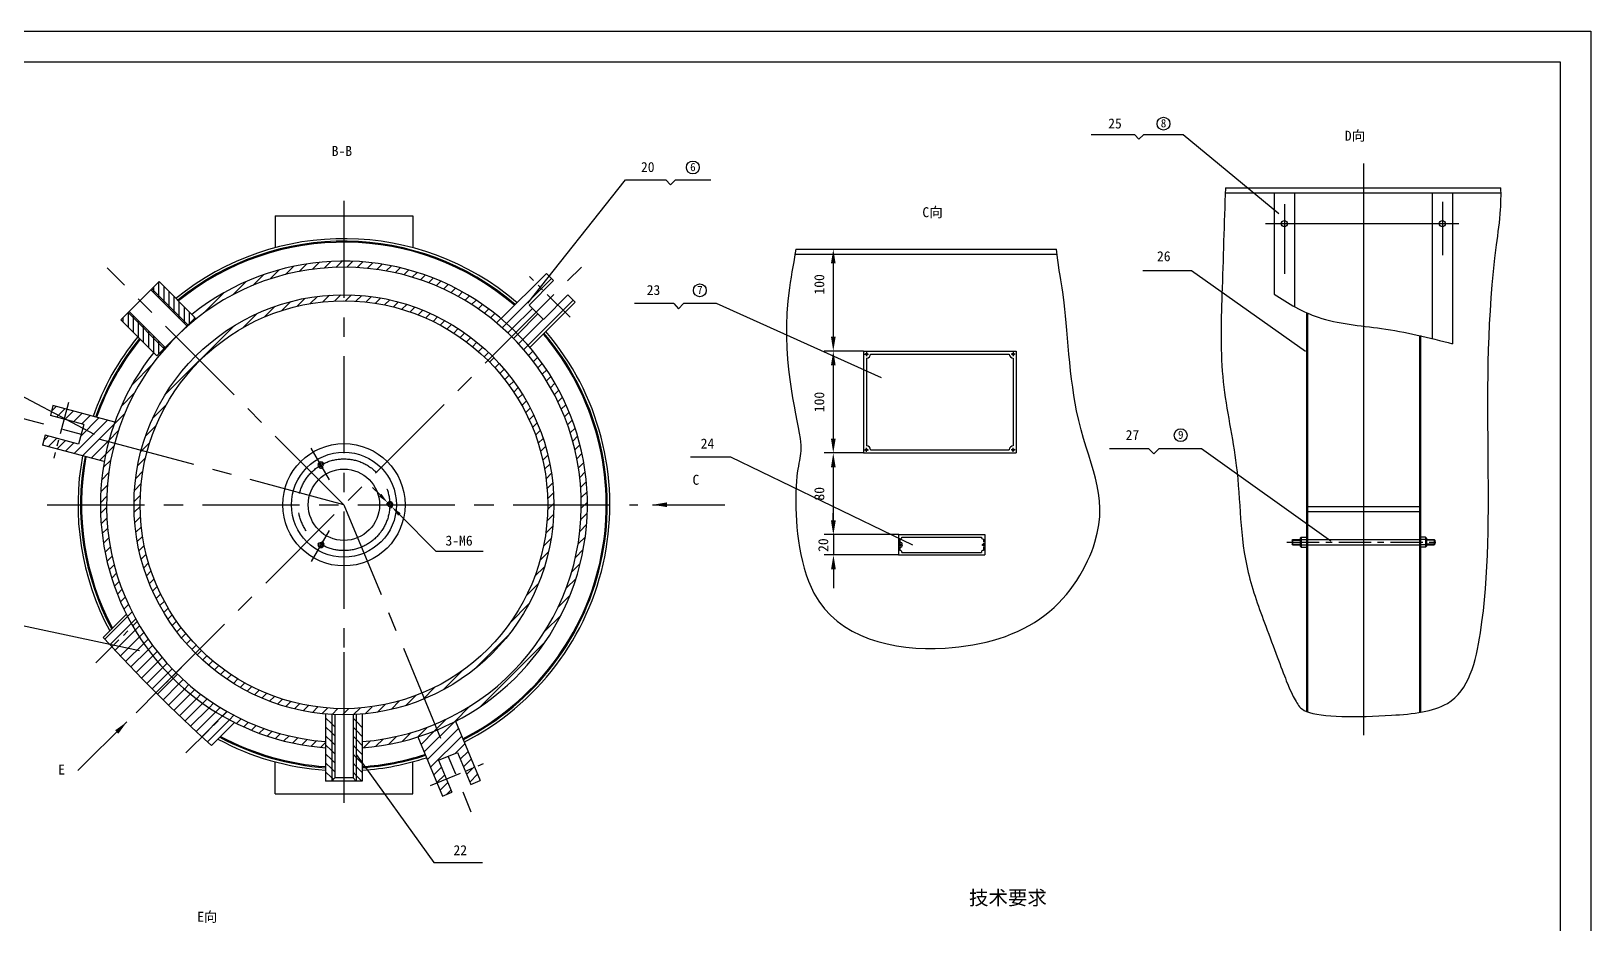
# Model space of a CAD drawing. Extents: x -1127 to 1396, y -761 to 1021.
# Drawn here: x -135 to 1396, y 146 to 1021 of the extents above; entities that cross this region are included whole.
import ezdxf

# ---------------------------------------------------------------- set-up
doc = ezdxf.new("R2010")
doc.units = 0
doc.header["$MEASUREMENT"] = 0
doc.linetypes.add('CENTER', pattern=[50.8, 31.75, -6.35, 6.35, -6.35])
doc.layers.get('0').update_dxf_attribs({"linetype": 'CONTINUOUS'})
doc.layers.get('DEFPOINTS').update_dxf_attribs({"linetype": 'CONTINUOUS'})
doc.layers.add('PART', color=3, linetype='CONTINUOUS')
doc.layers.add('SMPEN_THICK', color=7, linetype='CONTINUOUS')
doc.styles.get("Standard").update_dxf_attribs({"font": '', "height": 9.8})
doc.styles.get('Standard').set_extended_font_data('FangSong_GB2312')
doc.dimstyles.get("Standard").update_dxf_attribs({"dimscale": 5, "dimtxt": 4.5, "dimasz": 5.5, "dimexe": 4.25, "dimexo": 0.625, "dimgap": 2.2, "dimtad": 1, "dimdec": 4, "dimlfac": -1, "dimdsep": 46, "dimlunit": 6, "dimtxsty": 'Standard', "dimcen": 2.5, "dimclrd": 2, "dimclre": 2, "dimclrt": 2, "dimadec": 0, "dimazin": 0, "dimtfac": 1, "dimtdec": 4, "dimtmove": 0, "dimatfit": 3, "dimfxl": 1, "dimtolj": 1, "dimtzin": 0, "dimarcsym": 0})

# ---------------------------------------------------------------- blocks, each defined once
blk = doc.blocks.new('*D92')
at = {"color": 2, "linetype": 'ByBlock', "transparency": 16777216}
for p, q in [((615.3, 807.5), (661.1, 807.5)), ((652.1, 793.5), (652.1, 721.5)), ((681.7, 707.5), (643.1, 707.5))]:
    blk.add_line(p, q, dxfattribs=at)
for points in [[(649.8, 793.5), (654.4, 793.5), (652.1, 807.5)], [(649.8, 721.5), (654.4, 721.5), (652.1, 707.5)]]:
    blk.add_solid(points, dxfattribs=at)
at = {"layer": 'DEFPOINTS', "color": 0, "linetype": 'ByBlock', "transparency": 16777216}
for p in [(615.3, 807.5), (652.1, 707.5), (681.7, 707.5)]:
    blk.add_point(p, dxfattribs=at)
at = {"color": 2, "linetype": 'ByBlock', "transparency": 16777216, "insert": (638.4, 772.9), "char_height": 9.8, "attachment_point": 5, "rotation": 90}
blk.add_mtext('\\A1;100', dxfattribs=at)
blk = doc.blocks.new('*D93')
at = {"color": 2, "linetype": 'ByBlock', "transparency": 16777216}
for p, q in [((681.7, 707.5), (643.1, 707.5)), ((652.1, 693.5), (652.1, 621.5)), ((681.7, 607.5), (643.1, 607.5))]:
    blk.add_line(p, q, dxfattribs=at)
for points in [[(649.8, 693.5), (654.4, 693.5), (652.1, 707.5)], [(649.8, 621.5), (654.4, 621.5), (652.1, 607.5)]]:
    blk.add_solid(points, dxfattribs=at)
at = {"layer": 'DEFPOINTS', "color": 0, "linetype": 'ByBlock', "transparency": 16777216}
for p in [(681.7, 707.5), (652.1, 607.5), (681.7, 607.5)]:
    blk.add_point(p, dxfattribs=at)
at = {"color": 2, "linetype": 'ByBlock', "transparency": 16777216, "insert": (638.4, 657.5), "char_height": 9.8, "attachment_point": 5, "rotation": 90}
blk.add_mtext('\\A1;100', dxfattribs=at)
blk = doc.blocks.new('*D94')
at = {"color": 2, "linetype": 'ByBlock', "transparency": 16777216}
for p, q in [((681.7, 607.5), (643.1, 607.5)), ((652.1, 593.5), (652.1, 541.5)), ((715.9, 527.5), (643.1, 527.5))]:
    blk.add_line(p, q, dxfattribs=at)
for points in [[(649.8, 593.5), (654.4, 593.5), (652.1, 607.5)], [(649.8, 541.5), (654.4, 541.5), (652.1, 527.5)]]:
    blk.add_solid(points, dxfattribs=at)
at = {"layer": 'DEFPOINTS', "color": 0, "linetype": 'ByBlock', "transparency": 16777216}
for p in [(681.7, 607.5), (652.1, 527.5), (715.9, 527.5)]:
    blk.add_point(p, dxfattribs=at)
at = {"color": 2, "linetype": 'ByBlock', "transparency": 16777216, "insert": (638.4, 567.5), "char_height": 9.8, "attachment_point": 5, "rotation": 90}
blk.add_mtext('\\A1;80', dxfattribs=at)

msp = doc.modelspace()

# ---------------------------------------------------------------- hatches: boundary and pattern name
h = msp.add_hatch()
h.set_pattern_fill('ANSI31', color=256, scale=60, style=0)
h.paths.add_polyline_path([(171.80503, 789.73094), (171.80503, 795.73094, 0.170187887), (22.58689, 743.42574), (25.78748, 740.22515), (7.04915, 721.48682, -0.1989123674)])
h.paths.add_polyline_path([(7.04915, 721.48682), (-11.68918, 702.74849), (-14.88977, 705.94908, 0.1034900237), (-59.05125, 618.58869), (-53.25569, 617.03578, -0.1316524976)])
h.paths.add_polyline_path([(171.80503, 795.73094), (171.80503, 789.73094, -0.1989123674), (336.56091, 721.48682), (340.80355, 725.72946, 0.1989123674)])
h.paths.add_polyline_path([(-53.25569, 617.03578), (-59.05125, 618.58869, 0.2679491924), (2.80651, 387.73242), (7.04915, 391.97506, -0.2679491924)])
h = msp.add_hatch()
h.set_pattern_fill('ANSI31', color=256, scale=60, style=0)
h.paths.add_polyline_path([(377.5731, 776.64115), (370.50203, 783.71222), (360.60254, 773.81272), (367.67361, 766.74166)])
h.paths.add_polyline_path([(367.67361, 766.74166), (360.60254, 773.81272), (326.06865, 739.27884, -0.0209480593), (340.80355, 725.72946), (360.60254, 745.52845), (353.53147, 752.59952)])
h.paths.add_polyline_path([(388.88681, 745.52845), (381.81574, 752.59952), (367.67361, 738.45739), (360.60254, 745.52845), (340.80355, 725.72946, -0.0209480593), (354.35292, 710.99457)])
h.paths.add_polyline_path([(398.7863, 755.42795), (391.71524, 762.49902), (381.81574, 752.59952), (388.88681, 745.52845)])
h = msp.add_hatch()
h.set_pattern_fill('ANSI31', color=256, scale=60, style=0)
h.paths.add_polyline_path([(171.80503, 756.73094), (171.80503, 762.73094, 0.1989123674), (26.14103, 702.39494), (30.38367, 698.1523, -0.1989123674)])
h.paths.add_polyline_path([(30.38367, 698.1523), (26.14103, 702.39494, 0.1316524976), (-27.17569, 610.04767), (-21.38014, 608.49475, -0.1316524976)])
h.paths.add_polyline_path([(-21.38014, 608.49475), (-27.17569, 610.04767, 0.0655434628), (-34.19497, 556.73094), (-28.19497, 556.73094, -0.0655434628)])
h.paths.add_polyline_path([(26.14103, 411.06695), (30.38367, 415.30959, -0.1989123674), (-28.19497, 556.73094), (-34.19497, 556.73094, 0.1989123674)])
h.paths.add_polyline_path([(30.38367, 415.30959), (26.14103, 411.06695, 0.1989123674), (171.80503, 350.73094), (171.80503, 356.73094, -0.1989123674)])
h.paths.add_polyline_path([(171.80503, 356.73094), (171.80503, 350.73094, 0.0984914034), (250.63781, 366.41176), (248.34171, 371.95504, -0.0984914034)])
h.paths.add_polyline_path([(248.34171, 371.95504), (250.63781, 366.41176, 0.3033466836), (377.80503, 556.73094), (371.80503, 556.73094, -0.3033466836)])
h.paths.add_polyline_path([(371.80503, 556.73094), (377.80503, 556.73094, 0.1989123674), (317.46902, 702.39494), (313.22638, 698.1523, -0.1989123674)])
h.paths.add_polyline_path([(313.22638, 698.1523), (317.46902, 702.39494, 0.1989123674), (171.80503, 762.73094), (171.80503, 756.73094, -0.1989123674)])
h = msp.add_hatch()
h.set_pattern_fill('ANSI31', color=256, scale=60, style=0)
h.paths.add_polyline_path([(57.28129, 353.81886), (52.88153, 349.4191, 0.1118202221), (153.80503, 318.40973), (153.80503, 324.42726, -0.1095607241)])
h.paths.add_polyline_path([(7.04915, 391.97506), (2.80651, 387.73242, 0.0662422507), (52.88153, 349.4191), (57.28129, 353.81886, -0.0679959944)])
h.paths.add_polyline_path([(263.26637, 335.92373), (260.97027, 341.46701, -0.0790059741), (189.80503, 324.42726), (189.80503, 318.40973, 0.0794952981)])
h.paths.add_polyline_path([(260.97027, 341.46701), (263.26637, 335.92373, 0.3033466836), (410.80503, 556.73094), (404.80503, 556.73094, -0.3033466836)])
h.paths.add_polyline_path([(340.80355, 725.72946), (336.56091, 721.48682, -0.1989123674), (404.80503, 556.73094), (410.80503, 556.73094, 0.1989123674)])
h = msp.add_hatch()
h.set_pattern_fill('ANSI31', color=256, scale=60, style=0)
h.paths.add_polyline_path([(-83.50898, 635.49489), (-86.09717, 625.83563), (-59.05125, 618.58869, -0.0209480593), (-53.06514, 637.69025), (-100.2393, 650.33053), (-102.82749, 640.67127)])
h.paths.add_polyline_path([(-102.82749, 640.67127), (-100.2393, 650.33053), (-113.76227, 653.95399), (-116.35046, 644.29473)])
h.paths.add_polyline_path([(-63.4179, 599.05321, -0.0209480593), (-59.05125, 618.58869), (-86.09717, 625.83563), (-88.68536, 616.17637), (-108.00388, 621.35275), (-110.59207, 611.69349)])
h.paths.add_polyline_path([(-108.00388, 621.35275), (-121.52684, 624.97622), (-124.11503, 615.31696), (-110.59207, 611.69349)])
h = msp.add_hatch()
h.set_pattern_fill('ANSI31', color=256, scale=60, style=0)
h.paths.add_polyline_path([(-35.50682, 437.80744), (-55.89114, 417.42313, 0.0099306475), (-12.5748, 372.35111), (2.80651, 387.73242, -0.0662422507)])
h.paths.add_polyline_path([(-35.50682, 437.80744, -0.0136553559), (-41.68982, 449.30212), (-64.3435, 426.64843, 0.0019874469), (-55.89114, 417.42313)])
h.paths.add_polyline_path([(2.80651, 387.73242), (-12.5748, 372.35111, 0.0099306475), (32.49721, 329.03478), (52.88153, 349.4191, -0.0662422507)])
h.paths.add_polyline_path([(64.3762, 343.2361, -0.0136553559), (52.88153, 349.4191), (32.49721, 329.03478, 0.0019874469), (41.72251, 320.58241)])
h = msp.add_hatch()
h.set_pattern_fill('ANSI31', color=256, scale=60, style=0)
h.paths.add_polyline_path([(281.42316, 344.35188, -0.0209480593), (263.26637, 335.92373), (273.9815, 310.05511), (283.2203, 313.88194), (290.87397, 295.40435), (300.11276, 299.23119)])
h.paths.add_polyline_path([(263.26637, 335.92373, -0.0209480593), (244.46798, 329.04455), (263.15758, 283.92385), (272.39638, 287.75068), (264.74271, 306.22827), (273.9815, 310.05511)])
h.paths.add_polyline_path([(272.39638, 287.75068), (263.15758, 283.92385), (268.51515, 270.98954), (277.75394, 274.81637)])
h.paths.add_polyline_path([(300.11276, 299.23119), (290.87397, 295.40435), (296.23154, 282.47004), (305.47033, 286.29687)])
at = {"layer": 'SMPEN_THICK'}
h = msp.add_hatch(dxfattribs=at)
h.set_pattern_fill('ANSI31', color=256, scale=40, angle=45, style=0)
h.set_pattern_definition([(90, (-129.78, 204.115), (-5, 9e-16), [])])
h.paths.add_polyline_path([(-39.97345, 745.1749), (-47.04452, 738.10383), (-11.68918, 702.74849), (-4.61811, 709.81956)])
h.paths.add_polyline_path([(-9.56786, 775.58049), (-16.63893, 768.50942), (18.71641, 733.15408), (25.78748, 740.22515)])
h.paths.add_polyline_path([(-16.63893, 768.50942), (-17.69959, 767.44876), (17.65575, 732.09342), (18.71641, 733.15408)])
h.paths.add_polyline_path([(-4.61811, 709.81956), (-3.55745, 710.88022), (-38.91279, 746.23556), (-39.97345, 745.1749)])

# ---------------------------------------------------------------- linework, layer by layer
at = {"color": 6}
for p, q in [((-1127.40852, 1021.19103), (1395.59148, 1021.19103)), ((1395.59148, 1021.19103), (1395.59148, -760.80897))]:
    msp.add_line(p, q, dxfattribs=at)
at = {"color": 4}
for p, q in [((-1052.40852, 991.19103), (1365.59148, 991.19103)), ((1365.59148, 991.19103), (1365.59148, -730.80897))]:
    msp.add_line(p, q, dxfattribs=at)
for p, q in [((948.0009, 919.64966), (905.09335, 919.64966)), ((948.0009, 919.64966), (952.0899, 915.36051)), ((952.0899, 915.36051), (956.4354, 919.64966)), ((995.41008, 919.64966), (956.4354, 919.64966)), ((1089.34794, 842.23665), (995.41008, 919.64966)), ((1172.40974, 891.544), (1172.40974, 330.7308)), ((352.37395, 754.43708), (448.24281, 875.38232)), ((448.24281, 875.38232), (487.79425, 875.38232)), ((487.79425, 875.38232), (492.35498, 870.59833)), ((492.35498, 870.59833), (497.20182, 875.38232)), ((497.20182, 875.38232), (532.05559, 875.38232)), ((1094.90974, 851.46918), (1094.90974, 783.25061)), ((1249.90974, 853.90556), (1249.90974, 801.52344)), ((1076.38011, 832.52726), (1266.04469, 832.52726)), ((1003.65024, 786.23575), (955.82327, 786.23575)), ((1115.71646, 707.17565), (1003.65024, 786.23575)), ((495.56487, 753.9759), (457.07931, 753.9759)), ((495.56487, 753.9759), (500.19791, 749.0328)), ((500.19791, 749.0328), (505.20595, 753.9759)), ((537.54052, 753.9759), (505.20595, 753.9759)), ((699.57935, 681.29162), (537.54052, 753.9759)), ((-73.15305, 625.6715), (-194.92019, 689.95769)), ((551.57538, 603.44007), (511.8987, 603.44007)), ((730.20086, 517.13161), (551.57538, 603.44007)), ((961.95801, 611.6447), (923.22171, 611.6447)), ((961.95801, 611.6447), (966.58011, 606.79635)), ((966.58011, 606.79635), (971.49216, 611.6447)), ((1013.53844, 611.6447), (971.49216, 611.6447)), ((1140.43695, 521.05501), (1013.53844, 611.6447)), ((652.24717, 527.52726), (652.24717, 507.52726)), ((261.91426, 511.30067), (308.56885, 511.30067)), ((-28.9397, 413.29489), (-200.57894, 449.95583)), ((183.91708, 311.80114), (260.07873, 205.83312)), ((260.07873, 205.83312), (307.86644, 205.83312))]:
    msp.add_line(p, q)
at = {"color": 2, "linetype": 'ByBlock'}
for p, q in [((207.29299, 566.31067), (199.89475, 573.76157)), ((214.69124, 558.85977), (218.91881, 554.60211)), ((652.24717, 541.52726), (652.24717, 555.52726)), ((226.31706, 547.15121), (261.91426, 511.30067)), ((652.08775, 538.02726), (652.08775, 548.52726)), ((715.94847, 527.52726), (643.24717, 527.52726)), ((715.94847, 507.52726), (643.24717, 507.52726)), ((652.24717, 493.52726), (652.24717, 474.8343))]:
    msp.add_line(p, q, dxfattribs=at)
for centre in [(976.19826, 930.50302), (514.28798, 887.55095), (521.14475, 767.01486), (993.10417, 624.95398)]:
    msp.add_circle(centre, 6.30151)
for centre, start, end in [((149.30503, 595.70209), 25.97198527, 312.09457451), ((216.80503, 556.73094), 265.97198527, 192.09457451), ((149.30503, 517.7598), 145.97198527, 72.09457451)]:
    msp.add_arc(centre, 3, start, end)
for points, knots in [([(1036.96098, 867.52726), (1035.80295, 832.75137), (1033.70657, 769.39469), (1030.98518, 677.83578), (1052.64536, 588.34262), (1050.38213, 507.80228), (1078.02478, 434.06984), (1099.55534, 375.22575), (1105.64637, 365.40001), (1114.61118, 348.15675), (1190.47548, 348.32335), (1271.64793, 356.8689), (1309.79895, 512.37328), (1283.04771, 681.52353), (1307.42544, 841.76952), (1307.51422, 860.44438), (1307.39598, 867.52726)], [13.377027669, 13.377027669, 13.377027669, 13.377027669, 117.8937558619, 203.7150706178, 286.680220262, 391.7348216296, 444.2464872385, 507.2133328707, 571.4975702022, 619.7264097984, 728.2918764036, 797.9294989117, 905.7198559425, 1332.5390861661, 1367.3329943751, 1388.5713808108, 1388.5713808108, 1388.5713808108, 1388.5713808108]), ([(615.30149, 807.52726), (614.12004, 797.9281), (595.83784, 713.35737), (629.68976, 601.52579), (611.56907, 601.53393), (620.71091, 433.87523), (749.22783, 404.30595), (867.84341, 438.07042), (934.47986, 553.13073), (885.25087, 618.21144), (880.42875, 764.72242), (873.61479, 782.70536), (871.25649, 807.52726)], [111.0688059454, 111.0688059454, 111.0688059454, 111.0688059454, 145.3639184358, 310.3785413226, 445.5252059478, 549.8910177233, 705.3087006884, 816.7223636883, 924.1973645985, 1138.0408118179, 1298.5246907289, 1373.2073243408, 1373.2073243408, 1373.2073243408, 1373.2073243408]), ([(1084.90974, 763.37694), (1098.67897, 754.19066), (1130.86457, 734.92731), (1193.41496, 731.20886), (1236.94027, 720.64445), (1259.90974, 714.60677)], [15.5223738833, 15.5223738833, 15.5223738833, 15.5223738833, 64.396713202, 127.5198971177, 198.9023193137, 198.9023193137, 198.9023193137, 198.9023193137])]:
    msp.add_open_spline(points, degree=3, knots=knots)
for points in [[(208.53481, 567.54371), (206.05118, 565.07763), (214.69124, 558.85977)], [(227.55888, 548.38425), (225.07524, 545.91817), (218.91881, 554.60211)], [(649.91384, 541.52726), (654.5805, 541.52726), (652.24717, 527.52726)], [(650.33775, 538.02726), (653.83775, 538.02726), (652.08775, 527.52726)], [(649.91384, 493.52726), (654.5805, 493.52726), (652.24717, 507.52726)]]:
    msp.add_solid(points, dxfattribs=at)
at = {"layer": 'DEFPOINTS', "color": 0, "linetype": 'ByBlock'}
for p in [(214.69124, 558.85977), (218.91881, 554.60211), (715.94847, 527.52726), (652.24717, 507.52726), (715.94847, 507.52726), (715.94847, 507.52726)]:
    msp.add_point(p, dxfattribs=at)
at = {"layer": 'PART', "color": 5, "linetype": 'Continuous'}
for centre in [(717.44847, 517.52726), (799.44847, 517.52726)]:
    msp.add_circle(centre, 1, dxfattribs=at)
at = {"layer": 'SMPEN_THICK', "color": 4}
for p, q in [((1036.79454, 862.52726), (1307.45107, 862.52726)), ((1036.96098, 867.52726), (1307.39598, 867.52726)), ((1084.90974, 862.52726), (1084.90974, 763.37694)), ((1104.90974, 862.52726), (1104.90974, 751.02293)), ((1239.90974, 862.52726), (1239.90974, 719.70035)), ((1259.90974, 862.52726), (1259.90974, 714.60677)), ((104.30503, 840.23094), (239.30503, 840.23094)), ((104.30503, 840.23094), (104.30503, 808.85145)), ((239.30503, 840.23094), (239.30503, 808.85145)), ((614.07562, 802.52726), (871.7289, 802.52726)), ((615.30149, 807.52726), (871.25649, 807.52726)), ((326.06865, 739.27884), (370.50203, 783.71222)), ((377.5731, 776.64115), (370.50203, 783.71222)), ((-47.04452, 738.10383), (-9.56786, 775.58049)), ((-17.69959, 767.44876), (17.65575, 732.09342)), ((-9.56786, 775.58049), (25.78748, 740.22515)), ((353.53147, 752.59952), (377.5731, 776.64115)), ((367.67361, 738.45739), (353.53147, 752.59952)), ((354.35292, 710.99457), (398.7863, 755.42795)), ((367.67361, 738.45739), (391.71524, 762.49902)), ((398.7863, 755.42795), (391.71524, 762.49902)), ((-47.04452, 738.10383), (-11.68918, 702.74849)), ((-38.91279, 746.23556), (-3.55745, 710.88022)), ((-11.68918, 702.74849), (25.78748, 740.22515)), ((1116.40974, 744.75201), (1116.40974, 354.08178)), ((1117.40974, 744.75201), (1117.40974, 353.68902)), ((1227.40974, 722.64343), (1227.40974, 352.99152)), ((1228.40974, 722.64343), (1228.40974, 353.15844)), ((681.74432, 707.52726), (831.74432, 707.52726)), ((681.74432, 707.52726), (681.74432, 607.52726)), ((688.74432, 704.52726), (824.74432, 704.52726)), ((831.74432, 707.52726), (831.74432, 607.52726)), ((684.74432, 700.52726), (684.74432, 614.52726)), ((828.74432, 700.52726), (828.74432, 614.52726)), ((-113.76227, 653.95399), (-116.35046, 644.29473)), ((-83.50898, 635.49489), (-116.35046, 644.29473)), ((-53.06514, 637.69025), (-113.76227, 653.95399)), ((-83.50898, 635.49489), (-88.68536, 616.17637)), ((-121.52684, 624.97622), (-124.11503, 615.31696)), ((-63.4179, 599.05321), (-124.11503, 615.31696)), ((-88.68536, 616.17637), (-121.52684, 624.97622)), ((681.74432, 607.52726), (831.74432, 607.52726)), ((688.74432, 610.52726), (824.74432, 610.52726)), ((1117.40974, 555.14386), (1227.40974, 555.14386)), ((1117.40974, 550.14386), (1227.40974, 550.14386)), ((715.94847, 527.52726), (800.94847, 527.52726)), ((715.94847, 527.52726), (715.94847, 507.52726)), ((717.44847, 523.02726), (717.44847, 520.02726)), ((719.44847, 525.02726), (797.44847, 525.02726)), ((799.44847, 523.02726), (799.44847, 520.02726)), ((800.94847, 527.52726), (800.94847, 507.52726)), ((1102.40974, 522.05823), (1102.90974, 522.55823)), ((1102.40974, 522.05823), (1102.40974, 518.05823)), ((1102.90974, 522.55823), (1110.40974, 522.55823)), ((1102.90974, 522.55823), (1102.90974, 517.55823)), ((1110.40974, 524.05823), (1111.40974, 525.05823)), ((1110.40974, 524.05823), (1110.40974, 516.05823)), ((1111.40974, 525.05823), (1116.40974, 525.05823)), ((1111.40974, 525.05823), (1111.40974, 515.05823)), ((1111.40974, 522.55823), (1116.40974, 522.55823)), ((1116.40974, 522.55823), (1228.40974, 522.55823)), ((1233.40974, 525.05823), (1228.40974, 525.05823)), ((1233.40974, 522.55823), (1228.40974, 522.55823)), ((1233.40974, 525.05823), (1233.40974, 515.05823)), ((1234.40974, 524.05823), (1233.40974, 525.05823)), ((1234.40974, 524.05823), (1234.40974, 516.05823)), ((1234.40974, 522.55823), (1241.90974, 522.55823)), ((1241.90974, 522.55823), (1242.40974, 522.05823)), ((1241.90974, 522.55823), (1241.90974, 517.55823)), ((1242.40974, 522.05823), (1242.40974, 518.05823)), ((715.94847, 507.52726), (800.94847, 507.52726)), ((717.44847, 515.02726), (717.44847, 512.02726)), ((719.44847, 510.02726), (797.44847, 510.02726)), ((799.44847, 515.02726), (799.44847, 512.02726)), ((1102.90974, 517.55823), (1102.40974, 518.05823)), ((1102.90974, 517.55823), (1110.40974, 517.55823)), ((1111.40974, 515.05823), (1110.40974, 516.05823)), ((1111.40974, 517.55823), (1116.40974, 517.55823)), ((1111.40974, 515.05823), (1116.40974, 515.05823)), ((1116.40974, 517.55823), (1228.40974, 517.55823)), ((1233.40974, 517.55823), (1228.40974, 517.55823)), ((1233.40974, 515.05823), (1228.40974, 515.05823)), ((1233.40974, 515.05823), (1234.40974, 516.05823)), ((1234.40974, 517.55823), (1241.90974, 517.55823)), ((1242.40974, 518.05823), (1241.90974, 517.55823)), ((-64.3435, 426.64843), (-41.68982, 449.30212)), ((41.72251, 320.58241), (64.3762, 343.2361)), ((153.80503, 351.51886), (153.80503, 285.73094)), ((162.80503, 350.92764), (162.80503, 288.73094)), ((180.80503, 350.92764), (180.80503, 288.73094)), ((189.80503, 351.51886), (189.80503, 285.73094)), ((281.42316, 344.35188), (305.47033, 286.29687)), ((244.46798, 329.04455), (268.51515, 270.98954)), ((264.74271, 306.22827), (283.2203, 313.88194)), ((264.74271, 306.22827), (277.75394, 274.81637)), ((283.2203, 313.88194), (296.23154, 282.47004)), ((104.30503, 273.23094), (104.30503, 304.61044)), ((239.30503, 273.23094), (239.30503, 304.61044)), ((153.80503, 285.94609), (154.02017, 285.73094)), ((189.80503, 285.73094), (153.80503, 285.73094)), ((159.80503, 288.78492), (161.33202, 287.25793)), ((162.80503, 288.73094), (159.80503, 285.73094)), ((180.80503, 288.73094), (162.80503, 288.73094)), ((180.80503, 288.73094), (183.80503, 285.73094)), ((296.23154, 282.47004), (305.47033, 286.29687)), ((104.30503, 273.23094), (239.30503, 273.23094)), ((268.51515, 270.98954), (277.75394, 274.81637))]:
    msp.add_line(p, q, dxfattribs=at)
at = {"layer": 'SMPEN_THICK', "linetype": 'CENTER', "ltscale": 3}
for p, q in [((171.80503, 854.8444), (171.80503, 262.69331)), ((-12.74984, 372.17607), (412.51769, 797.44361)), ((171.80503, 556.73094), (-60.49719, 789.03316)), ((171.80503, 556.73094), (-150.08561, 642.98128)), ((157.78313, 581.01758), (139.68194, 612.36976)), ((-119.31656, 556.73094), (460.15387, 556.73094)), ((171.80503, 556.73094), (296.51277, 255.65981)), ((157.16705, 531.37722), (139.76011, 501.22752))]:
    msp.add_line(p, q, dxfattribs=at)
at = {"layer": 'SMPEN_THICK'}
for p, q in [((-16.63893, 768.50942), (18.71641, 733.15408)), ((-39.97345, 745.1749), (-4.61811, 709.81956)), ((682.84213, 704.52726), (686.72919, 704.52726)), ((684.74432, 706.42832), (684.74432, 702.3563)), ((830.6465, 704.52726), (826.75944, 704.52726)), ((827.74432, 704.52726), (828.74432, 704.52726)), ((828.74432, 706.42832), (828.74432, 702.3563)), ((828.74432, 704.52726), (828.74432, 703.52726)), ((684.74432, 608.6262), (684.74432, 612.69822)), ((828.74432, 608.6262), (828.74432, 612.69822)), ((682.84213, 610.52726), (686.72919, 610.52726)), ((684.74432, 611.52726), (684.74432, 610.52726)), ((684.74432, 610.52726), (685.74432, 610.52726)), ((830.6465, 610.52726), (826.75944, 610.52726)), ((828.74432, 610.52726), (827.74432, 610.52726)), ((827.74432, 610.52726), (828.74432, 610.52726)), ((828.74432, 611.52726), (828.74432, 610.52726)), ((828.74432, 611.52726), (828.74432, 610.52726)), ((1102.40974, 522.05823), (1110.40974, 522.05823)), ((1242.40974, 522.05823), (1234.40974, 522.05823)), ((715.94847, 517.52726), (719.54099, 517.52726)), ((717.44847, 519.33958), (717.44847, 515.87849)), ((797.89636, 517.52726), (801.45615, 517.52726)), ((799.44847, 519.13424), (799.44847, 515.87722)), ((1102.40974, 518.05823), (1110.40974, 518.05823)), ((1242.40974, 518.05823), (1234.40974, 518.05823)), ((153.80503, 347.81793), (159.80503, 341.81793)), ((153.80503, 338.97909), (159.80503, 332.97909)), ((159.80503, 351.08075), (159.80503, 285.73094)), ((159.80503, 341.81793), (162.80503, 338.81793)), ((180.80503, 347.33443), (183.80503, 344.33443)), ((180.80503, 338.4956), (183.80503, 335.4956)), ((183.80503, 351.08075), (183.80503, 285.73094)), ((183.80503, 344.33443), (189.80503, 338.33443)), ((153.80503, 330.14026), (159.80503, 324.14026)), ((159.80503, 332.97909), (162.80503, 329.97909)), ((159.80503, 324.14026), (162.80503, 321.14026)), ((180.80503, 329.65676), (183.80503, 326.65676)), ((183.80503, 335.4956), (189.80503, 329.4956)), ((183.80503, 326.65676), (189.80503, 320.65676)), ((153.80503, 321.30142), (159.80503, 315.30142)), ((153.80503, 312.46259), (159.80503, 306.46259)), ((159.80503, 315.30142), (162.80503, 312.30142)), ((159.80503, 306.46259), (162.80503, 303.46259)), ((180.80503, 320.81793), (183.80503, 317.81793)), ((180.80503, 311.97909), (183.80503, 308.97909)), ((183.80503, 317.81793), (189.80503, 311.81793)), ((183.80503, 308.97909), (189.80503, 302.97909)), ((153.80503, 303.62375), (159.80503, 297.62375)), ((153.80503, 294.78492), (159.80503, 288.78492)), ((159.80503, 297.62375), (162.80503, 294.62375)), ((180.80503, 303.14026), (183.80503, 300.14026)), ((180.80503, 294.30142), (183.80503, 291.30142)), ((183.80503, 300.14026), (189.80503, 294.14026)), ((183.80503, 291.30142), (189.37551, 285.73094))]:
    msp.add_line(p, q, dxfattribs=at)
at = {"layer": 'SMPEN_THICK', "linetype": 'CENTER'}
for p, q in [((393.78729, 740.62797), (353.85701, 780.55825)), ((-98.4456, 657.02471), (-113.0611, 602.47894)), ((1097.3317, 520.05823), (1248.09428, 520.05823)), ((-71.60639, 401.70787), (-31.10706, 442.20721)), ((-32.18577, 352.74015), (21.03241, 405.95833)), ((171.80503, 411.99655), (171.80503, 282.61864)), ((16.78196, 313.31952), (57.28129, 353.81886)), ((256.75479, 281.27173), (308.92621, 302.88184))]:
    msp.add_line(p, q, dxfattribs=at)
at = {"layer": 'SMPEN_THICK', "color": 4}
for centre, radius in [((1094.90974, 832.52726), 3), ((1249.90974, 832.52726), 3), ((171.80503, 556.73094), 206), ((171.80503, 556.73094), 200), ((171.80503, 556.73094), 60), ((171.80503, 556.73094), 51.5), ((149.30503, 595.70209), 2), ((171.80503, 556.73094), 35), ((216.80503, 556.73094), 2), ((149.30503, 517.7598), 2)]:
    msp.add_circle(centre, radius, dxfattribs=at)
at = {"layer": 'SMPEN_THICK', "color": 5}
for centre in [(684.74432, 704.52726), (828.74432, 704.52726), (684.74432, 610.52726), (828.74432, 610.52726)]:
    msp.add_circle(centre, 1, dxfattribs=at)
at = {"layer": 'SMPEN_THICK', "linetype": 'CENTER', "ltscale": 3}
msp.add_circle((171.80503, 556.73094), 45, dxfattribs=at)
at = {"layer": 'SMPEN_THICK', "color": 4}
for centre, radius, start, end in [((171.80503, 556.73094), 261, 49.39478933, 129.17257066), ((171.80503, 556.73094), 258.5, 49.4373769, 129.11601455), ((171.80503, 556.73094), 257.5, 49.45464417, 129.09308298), ((171.80503, 556.73094), 233, 274.43069798, 265.56930202), ((171.80503, 556.73094), 239, 274.31925315, 128.634031), ((171.80503, 556.73094), 261, 140.82742934, 160.60521067), ((171.80503, 556.73094), 258.5, 140.88398545, 160.5626231), ((171.80503, 556.73094), 257.5, 296.95464417, 40.54535583), ((171.80503, 556.73094), 258.5, 296.9373769, 40.5626231), ((171.80503, 556.73094), 261, 296.89478933, 40.60521067), ((171.80503, 556.73094), 257.5, 140.90691702, 160.54535583), ((171.80503, 556.73094), 239, 141.365969, 265.68074685), ((684.74432, 704.52726), 4, 270, 0), ((828.74432, 704.52726), 4, 180, 270), ((684.74432, 610.52726), 4, 0, 90), ((828.74432, 610.52726), 4, 90, 180), ((171.80503, 556.73094), 261, 169.39478933, 208.30025112), ((171.80503, 556.73094), 258.5, 169.4373769, 208.13393781), ((171.80503, 556.73094), 257.5, 169.45464417, 208.06646663), ((717.44847, 525.02726), 2, 270, 0), ((799.44847, 525.02726), 2, 180, 270), ((717.44847, 517.52726), 2.5, 270, 90), ((717.44847, 510.02726), 2, 0, 90), ((799.44847, 510.02726), 2, 90, 180), ((1100.3247, 1485.25062), 1573.87757, 222.26864939, 227.73135061), ((171.80503, 556.73094), 261, 241.69974888, 266.04542788), ((171.80503, 556.73094), 258.5, 241.86606219, 266.00712076), ((171.80503, 556.73094), 257.5, 241.93353337, 265.99158914), ((171.80503, 556.73094), 257.5, 274.00841086, 288.04535583), ((171.80503, 556.73094), 258.5, 273.99287924, 288.0626231), ((171.80503, 556.73094), 261, 273.95457212, 288.10521067)]:
    msp.add_arc(centre, radius, start, end, dxfattribs=at)
msp.add_point((715.94847, 527.52726), dxfattribs=at)

# ---------------------------------------------------------------- texts
at = {"color": 2, "linetype": 'ByBlock', "attachment_point": 5}
for s, insert, char_height in [('25', (928.57915, 930.64753), 9.8), ('8', (976.23248, 930.86586), 8), ('D\\f宋体|b0|i0|c134|p2;向', (1164.15463, 918.12964), 9.8), ('B-B', (169.80714, 903.74783), 9.8), ('20', (469.99311, 887.93413), 9.8), ('6', (514.3222, 887.91379), 8), ('C\\f宋体|b0|i0|c134|p2;向', (749.54674, 843.15243), 9.8), ('26', (976.46589, 800.42139), 9.8), ('23', (475.64031, 767.27186), 9.8), ('7', (521.17896, 767.3777), 8), ('27', (945.70395, 625.13977), 9.8), ('9', (993.13839, 625.31682), 8), ('24', (528.59886, 616.7803), 9.8), ('C', (517.26643, 581.14236), 9.8), ('3-M6', (284.82601, 521.52706), 9.8), ('E', (-105.31709, 297.04458), 9.8), ('22', (285.99249, 217.92462), 9.8), ('E\\fTxt|b0|i0|c134|p2;向', (37.57649, 152.06933), 9.8)]:
    msp.add_mtext(s, dxfattribs=dict(at, insert=insert, char_height=char_height))
at = {"insert": (642.30437, 517.13702), "char_height": 9.8, "attachment_point": 5, "rotation": 90}
msp.add_mtext('\\A1;20', dxfattribs=at)
at = {"insert": (785.29802, 178.2689), "char_height": 14, "width": 435.9007, "attachment_point": 1}
msp.add_mtext('\\f宋体|b0|i0|c134|p2;技术要求', dxfattribs=at)

# ---------------------------------------------------------------- dimensions: what is measured, and where the dimension line sits
dim = msp.add_linear_dim(base=(652.08775, 707.52726), p1=(615.30149, 807.52726), p2=(681.74432, 707.52726), angle=90, dimstyle='Standard', override={"dimscale": 4, "dimasz": 3.5, "dimexe": 2.25, "dimexo": 0, "dimlunit": 2, "dimtfac": 5, "dimatfit": 1, "dimtzin": 8})
dim.commit()
dim.dimension.update_dxf_attribs({"geometry": '*D92', "text_midpoint": (652.08775, 772.92726), "dimtype": 160})
for base, p1, p2, picture, middle in [((652.08775, 607.52726), (681.74432, 707.52726), (681.74432, 607.52726), '*D93', (638.38775, 657.52726)), ((652.08775, 527.52726), (681.74432, 607.52726), (715.94847, 527.52726), '*D94', (638.38775, 567.52726))]:
    dim = msp.add_linear_dim(base=base, p1=p1, p2=p2, angle=90, dimstyle='Standard', override={"dimscale": 4, "dimasz": 3.5, "dimexe": 2.25, "dimexo": 0, "dimlunit": 2, "dimtfac": 5, "dimatfit": 1, "dimtzin": 8})
    dim.commit()
    dim.dimension.update_dxf_attribs({"geometry": picture, "text_midpoint": middle})

# ---------------------------------------------------------------- leaders
at = {"color": 2}
for points in [[(474.7794, 556.73094), (545.74525, 556.73094)], [(-41.26415, 343.66176), (-89.2482, 296.24713)]]:
    msp.add_leader(points, dimstyle='Standard', override={"dimscale": 4, "dimasz": 3.5, "dimexe": 2.25, "dimexo": 0, "dimtfac": 5, "dimtzin": 8}, dxfattribs=at)

doc.saveas('drawing.dxf')
